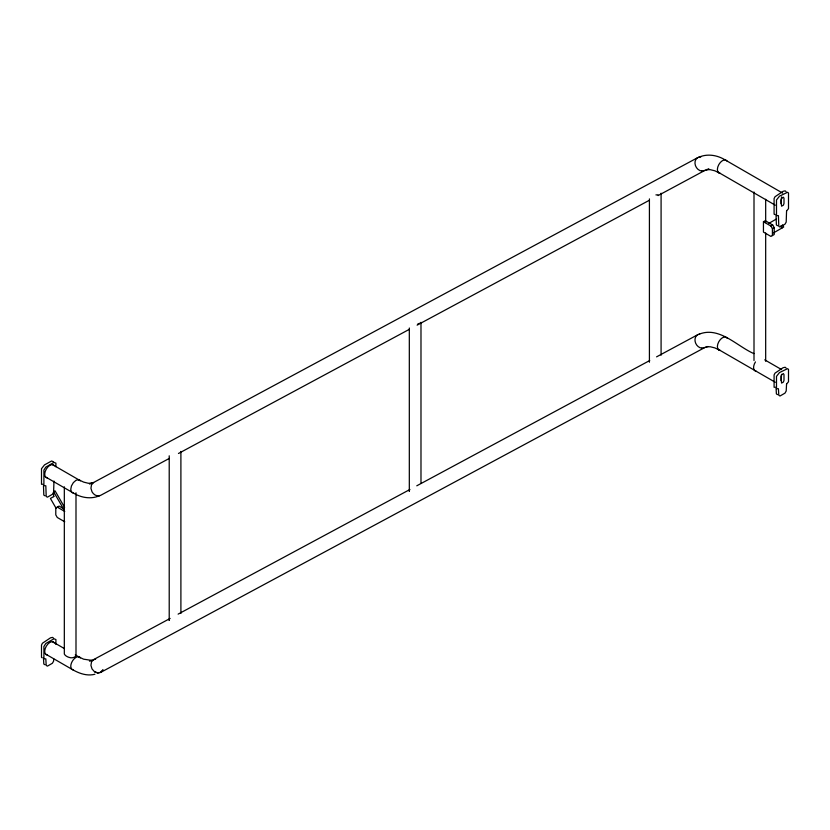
<?xml version="1.0" encoding="UTF-8"?>
<svg xmlns="http://www.w3.org/2000/svg" width="830" height="830" viewBox="0 0 830 830"><rect width="100%" height="100%" fill="white"/><g stroke="black" fill="none" stroke-linecap="round" stroke-linejoin="round"><path stroke-width="1.25" d="M53.981 481.068L53.597 492.221L52.394 494.317L47.414 497.18L46.21 496.485L45.826 485.768L43.897 485.685L43.897 470.091L45.806 467.114L54.002 462.383L55.911 463.161L55.911 466.761M53.722 658.833L53.597 661.168L52.394 663.253L47.414 666.127L46.21 665.432L45.826 658.875L43.897 658.792L43.897 646.487L45.806 643.509L54.002 638.778L55.911 639.557L55.911 644.474M697.677 157.669L93.624 482.489L91.508 484.845L90.937 488.268L92.037 491.858A7.325 5.976 61.7 0 0 100.814 495.251L169.33 458.409M170.129 618.443L93.624 659.58L91.508 661.925L90.937 665.359L92.037 668.949L94.527 671.74L97.743 672.974L100.814 672.331L704.867 347.511L708.011 346.494M780.999 203.755L781.601 196.855M780.999 380.659L781.601 374.392M100.814 672.331L102.92 669.986L100.814 672.331L97.743 672.974L94.527 671.729M42.849 484.212L41.5 484.305L41.5 468.711L44.498 464.893L51.595 460.992L53.504 461.781M53.587 496.62L53.587 491.744L55.081 490.883L64.605 507.358M54.023 496.371L50.423 498.457L56.129 508.344M763.444 221.735L765.239 220.697L772.709 225.023L774.203 227.607L774.203 234.517L770.914 236.415L763.444 232.099L763.444 221.735L770.914 226.051L772.408 228.644L772.408 235.554M768.881 223.353L776.475 218.975M770.914 226.051L772.709 225.023M772.408 228.644L774.203 227.607M773.55 232.867L783.707 227.005L782.431 224.816M775.448 387.195L774.089 387.288L774.089 374.984L775.013 373.147L783.095 367.7L785.18 367.265L786.103 368.053M178.46 453.491L409.117 329.458M417.117 325.153L648.915 200.507M658.055 195.59L704.867 170.42L709.059 169.071L706.102 169.673L710.335 169.683L714.879 170.814L719.963 173.252A7.325 4.223 -60 0 1 718.894 164.465A7.325 4.223 -60 0 1 727.038 161.01M178.118 614.138L409.916 489.493M416.774 485.809L649.714 360.542M656.572 356.858L697.677 334.749M700.748 157.026A7.325 5.976 61.7 0 0 694.99 163.448A7.325 5.976 61.7 0 0 701.796 171.063L701.858 171.042M699.68 334.117A7.325 5.976 61.7 0 0 695.063 341.14A7.325 5.976 61.7 0 0 701.796 348.144L701.858 348.123M698.538 157.368C707.181 153.394 717.213 155.044 725.14 159.91L782.69 193.131M93.624 482.489L89.433 483.838L92.389 483.236L88.156 483.226L83.612 482.095L78.518 479.657L75.935 480.352L73.341 482.645L71.453 485.934L70.758 489.316L71.453 491.91A7.325 4.233 -60 0 0 73.341 492.999C81.278 497.865 91.31 499.525 99.953 495.541M698.538 334.459C718.925 325.609 736.895 346.307 753.91 353.611M701.796 171.063L704.867 170.42M701.796 348.144L704.867 347.511M95.668 659.155L89.433 660.929L91.404 660.524M94.942 674.24C86.766 676.429 78.414 673.192 71.453 669.001L70.758 666.407A7.325 4.223 -60 0 1 74.596 658.418A7.325 4.223 -60 0 1 80.417 657.837L75.271 654.87M774.691 214.524L774.089 214.182L774.089 198.588L775.013 196.751L783.095 191.305L785.18 190.879L786.103 191.657M42.102 657.754L41.5 657.402L41.5 645.097L42.413 643.26L50.506 637.824L52.591 637.388L53.504 638.166M706.102 346.764L710.335 346.774L714.879 347.905L719.963 350.343A7.325 4.223 -60 0 1 718.894 341.555A7.325 4.223 -60 0 1 727.038 338.09M91.331 660.317L83.612 659.186L78.518 656.748M718.075 172.152L775.293 205.197M777.606 225.677L776.403 224.982L776.019 214.265M764.721 359.846L781.58 369.578M718.075 349.243L775.293 382.277M777.606 394.624L776.403 393.928L776.081 388.461M78.518 479.657L80.417 480.757L52.487 464.634M45.422 476.877L73.341 492.999M45.017 495.801L43.814 495.095L43.471 485.571M64.418 509.164L59.075 506.082L55.786 507.981L55.786 514.89L57.28 517.484L64.761 521.8M57.28 507.12L64.761 511.436M52.487 641.715L64.418 648.604M45.422 653.967L73.341 670.09M45.017 664.737L43.814 664.042L43.43 657.485M780.937 225.677L782.213 227.876M53.587 491.744L63.744 509.319M765.675 199.262L765.675 222.596M765.675 232.971L765.675 361.299M754.003 192L754.003 360.521M661.085 193.193L661.085 355.23M649.413 198.899L649.413 362.222M420.986 322.31L420.986 483.039M409.315 328.006L409.315 491.339A4.669 2.698 0 0 1 409.543 490.146M180.899 451.416L180.899 613.453M169.216 455.815L169.216 620.446A4.669 2.698 0 0 1 169.445 619.253M75.997 492.792L75.997 654.829A4.669 2.698 0 0 1 70.841 657.806A9.67 5.582 0 0 1 64.325 654.04L64.325 486.826M47.31 477.976A7.325 4.223 -60 0 1 46.241 469.189A7.325 4.223 -60 0 1 54.386 465.723M47.31 655.067A7.325 4.223 -60 0 1 46.241 646.279A7.325 4.223 -60 0 1 54.386 642.814M657.993 194.749A4.669 2.698 0 0 1 655.928 194.884M756.182 371.249A7.325 4.223 -60 0 1 755.445 361.901M419.648 323.223A4.669 2.698 0 0 1 417.895 323.856M786.57 210.945L786.186 222.098L784.983 224.193L780.013 227.067L778.799 226.362L778.426 215.655L776.496 215.572L776.496 199.978L779.495 196.16L787.587 192.259L788.5 193.037L788.5 208.641L786.57 210.945M786.57 384.051L786.186 391.044L784.983 393.14L780.013 396.003L778.799 395.308L778.426 388.751L776.496 388.668L776.496 376.364L779.495 372.556L787.587 368.655L788.5 369.433L788.5 381.738L786.57 384.051M781.59 198.266L780.999 199.978L781.59 206.193L783.406 205.145L783.997 203.443L783.997 198.246L783.406 197.218L781.59 198.266M781.59 374.662L780.999 376.364L781.59 383.097L783.406 382.049L783.997 380.337L783.997 374.631L783.406 373.614L781.59 374.662"/></g></svg>
